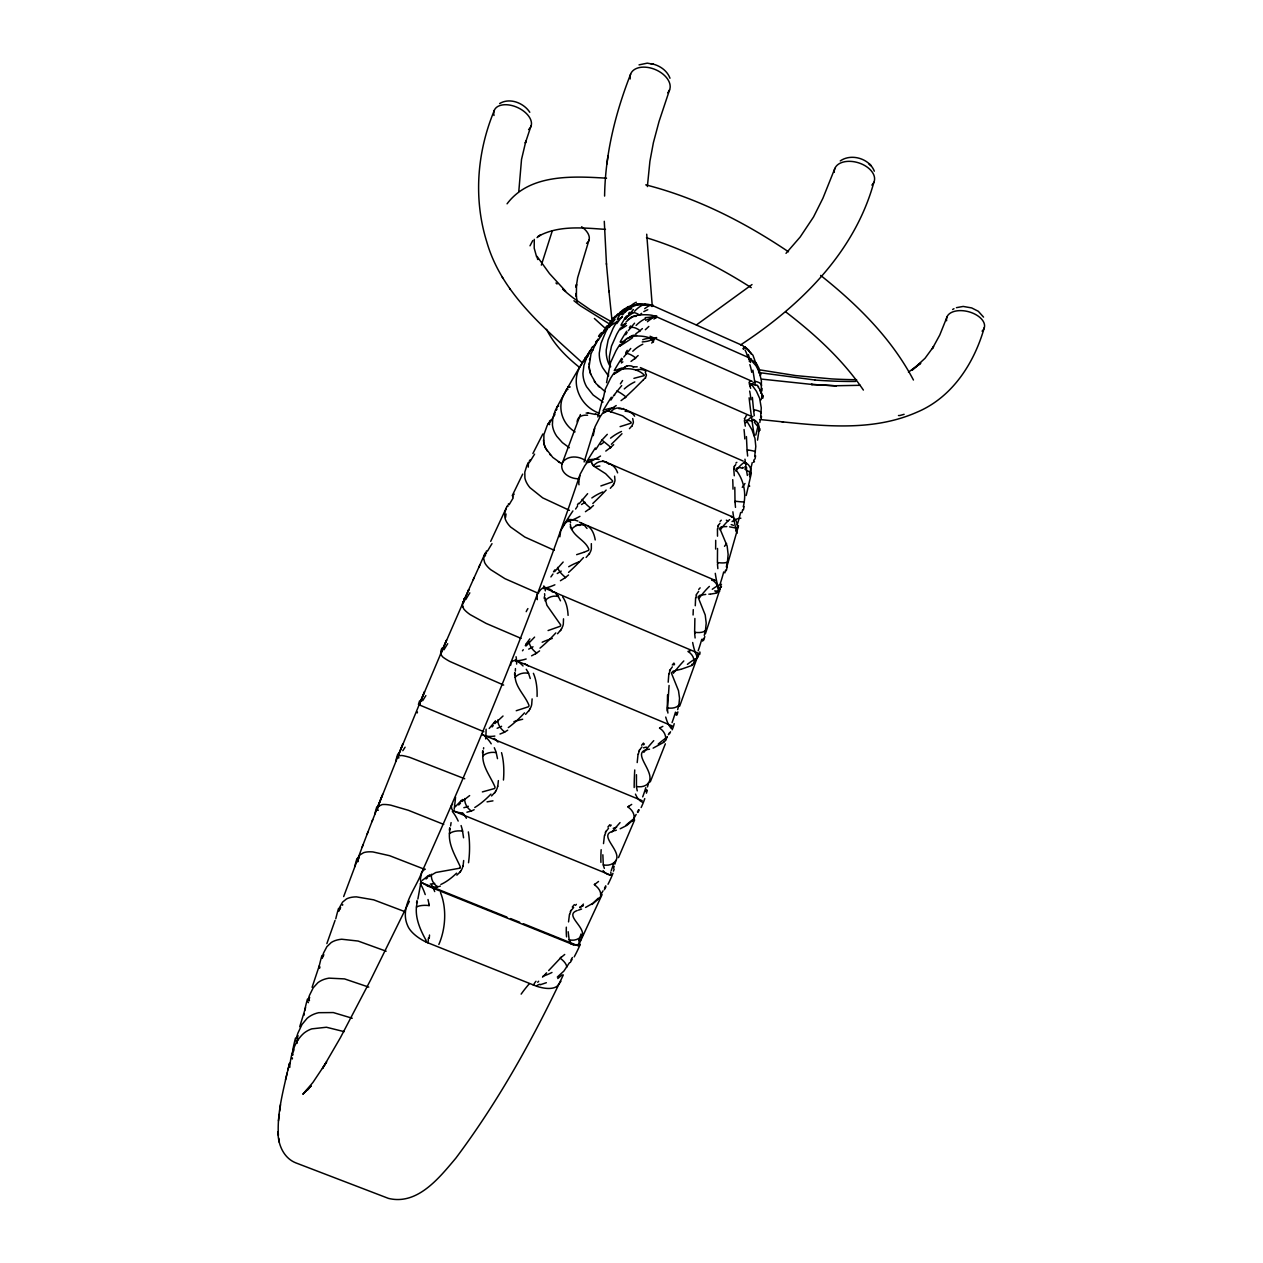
<?xml version="1.0" encoding="UTF-8"?>
<svg xmlns="http://www.w3.org/2000/svg" width="1263" height="1263" viewBox="0 0 1263 1263"><rect width="100%" height="100%" fill="white"/><g stroke="black" fill="none" stroke-linecap="round" stroke-linejoin="round"><path stroke-width="1.5" d="M278.397 1135.39C277.039 1114.298 282.565 1093.332 287.19 1072.871M759.868 373.422L759.126 368.575L756.679 363.965A34.085 23.271 -39.4 0 0 755.069 361.786M518.825 191.076L521.524 159.422L525.913 140.919L525.313 143.145L531.139 125.574M578.722 481.945L580.112 474.272L584.785 465.715A105.697 71.138 16 0 1 588.416 461.184M717.526 548.458L717.416 562.556A11.004 2.747 9.5 0 0 727.456 561.846L728.12 554.362L727.141 545.963L719.705 528.218L721.441 526.766L726.778 526.576M515.43 668.569L515.351 671.127M532.118 698.897L531.691 704.533A11.777 11.383 -50.9 0 1 529.734 709.159M695.282 605.751L695.613 597.683M516.235 710.737L528.455 706.759A1.91 1.895 -10.3 0 0 528.929 705.212C524.776 694.587 513.583 685.73 515.257 673.305M602.861 854.783L603.272 864.839A11.351 9.52 8.8 0 0 615.965 860.435C621.949 850.599 597.273 834.922 613.265 831.165M761.289 389.446L761.415 381L759.442 372.238L756 365.749L750.238 359.229L754.848 361.976M289.78 1067.393L289.874 1065.451M604.598 196.081C605.182 154.149 615.381 113.054 630.616 74.17M450.181 828.686C446.723 842.358 454.933 854.862 460.269 866.734A1.91 1.831 33.3 0 1 459.764 868.218M757.516 440.14L759.189 429.309A10.388 9.82 -1.4 0 0 753.143 419.332M605.166 391.719L596.041 383.589L590.705 374.164A28.354 26.87 42.5 0 1 589.142 366.286L590.973 353.908L597.873 339.147M589.111 364.612L589.174 362.923M579.338 940.209L578.943 943.54A111.933 41.979 24.8 0 1 578.233 945.845L523.356 923.711M694.887 618.46L694.618 632.274A11.178 4.689 10.3 0 0 705.48 630.316L706.191 623.133L705.228 615.018L698.013 597.02L699.702 595.347L705.749 594.399M636.457 774.724L636.441 786.47A11.351 8.178 10.3 0 0 648.677 782.602C656.16 771.346 628.595 751.169 649.514 749.212M498.364 780.597L497.811 786.344M667.543 694.855L667.306 707.88A11.288 6.536 10.6 0 0 678.91 704.849L679.541 698.234L678.499 690.687L671.363 672.99L673.226 671.111L680.694 669.343M668.19 682.194L668.837 673.795M593.231 435.64L594.999 426.847L600.083 416.853A103.44 82.063 13.1 0 1 603.935 411.485M429.515 935.03L429.246 938.283M463.679 860.529L463.047 866.15M647.366 186.577L649.908 161.301L653.397 142.64L659.049 121.469L669.564 89.878M637.199 762.568L638.052 754.153M717.447 528.692L717.51 536.175M568.539 921.895L569.455 914.38M760.642 417.248L761.273 407.886L759.647 398.366L756.411 391.23L750.964 383.636L756.095 385.483M603.509 843.605L604.456 835.49M603.177 399.013L605.166 389.43L610.471 378.426A100.977 89.515 8.5 0 1 614.418 372.474M417.374 901.861C413.79 915.17 419.521 928.447 425.836 939.925M482.371 791.917L494.496 788.538A1.91 1.91 55.7 0 0 495.001 787.007C490.265 775.64 480.493 764.668 483.255 751.438M608.513 372.553L610.597 362.513L615.934 350.925A98.419 93.557 -1.3 0 1 619.865 344.641M292.29 1058.978L292.4 1057.873M483.666 747.712L483.54 748.943M289.953 1064.456C291.343 1053.042 294.974 1040.98 303.894 1033.197A27.723 23.95 10.8 0 1 311.74 1028.871L326.438 1027.245L344.168 1031.65M761.068 391.909L760.942 393.03M581.264 938.046C588.621 928.337 563.03 915.391 577.144 910.576M754.706 456.511L755.795 446.423L754.974 438.419L751.974 429.752L746.259 420.184L752.022 420.974M606.95 163.969L607.992 155.791M278.476 1120.865L279.36 1114.124M279.676 1111.187L280.528 1104.683M534.265 239.323L534.202 248.179L536.664 257.036M743.26 506.747C746.338 494.985 744.444 482.087 737.497 472.015C733.25 467.957 738.918 466.615 742.281 468.273M451.08 822.608L450.591 825.939M760.247 420.011L759.837 422.505M485.639 553.747L485.86 552.294A78.764 30.896 25.5 0 0 484.629 554.362L478.661 567.655M485.292 556.004L485.529 554.441M292.811 1055.11L292.984 1054.037M293.363 1051.858L293.616 1050.484M417.895 898.988L420.895 882.411A109.802 41.063 25.3 0 1 420.453 878.732L421.731 872.386C480.098 742.486 534.265 610.534 579.685 475.519M589.505 359.955L589.789 358.455M606.556 382.673L607.756 376.358M293.679 1050.216L293.884 1049.111M754.153 459.495L753.616 462.179M521.082 638.383L486.129 623.417L470.199 614.639A25.402 6.773 24.1 0 1 463.71 608.845L462.668 606.177M727.456 561.846L726.336 566.929M319.634 968.216L319.934 966.89M742.581 509.889L741.934 512.683M417.2 712.948L417.437 711.969M705.48 630.316L704.265 635.336M746.196 495.491L751.343 473.183M287.917 1069.935L289.559 1063.209L285.485 1079.833M678.91 704.849L677.663 709.617M725.562 570.118L724.851 572.913M648.677 782.602L647.477 786.912M602.909 398.271L597.841 416.979M615.965 860.435L614.892 864.129M541.338 265.119L552.263 230.924M563.314 974.91C533.112 1038.865 498.348 1101.415 455.832 1158.171C439.319 1177.716 417.579 1205.502 388.467 1198.398L295.589 1162.781C283.401 1157.808 277.828 1144.073 278.002 1131.616M703.428 638.447L702.67 641.162M738.523 525.787L726.746 567.103M676.826 712.537L676.068 715.032M594.51 428.299L584.122 461.926M761.652 397.971L761.968 396.708A10.104 8.904 5.6 0 0 759.647 390.441M299.726 1026.724L305.583 1007.621M759.016 430.383L758.984 430.509A57.135 3.031 -57.9 0 1 759.552 430.178M646.688 789.533L645.993 791.727M720.731 586.774L705.433 633.71M614.197 866.323L613.597 868.139M312.087 987.319L319.207 965.942M761.352 398.887L761.036 399.834M580.712 939.751L580.254 941.109M984.335 327.48C974.262 363.128 952.223 397.45 916.922 412.212C867.381 434.077 811.493 424.463 759.568 419.505M326.864 943.603L335.042 920.443M589.111 239.686L577.649 277.686L576.149 287.333L576.512 284.349L576.386 296.505L575.912 293.49L577.238 301.92M698.407 654.281L679.652 706.206M947.045 316.902L939.767 335.027L932.315 348.651L933.578 346.615L925.021 358.297L912.265 370.027L920.616 363.191L918.817 364.675M873.87 182.298C854.498 252.805 800.063 305.946 740.592 344.91M343.678 896.556L363.113 844.631M494.386 110.307C477.004 151.734 473.278 198.717 486.76 241.817C501.443 293.221 544.527 328.175 582.354 362.86M580.412 414.532L561.972 463.963C559.919 473.041 570.655 479.056 578.533 478.724M834.89 168.389L822.923 198.228L813.53 216.983L800.142 237.049L786.012 253.342M397.734 756.348L402.881 743.907L371.954 821.645M382.61 794.395L377.969 806.599L382.058 804.61A25.513 6.662 20.9 0 1 390.756 805.163L408.296 810.262L443.755 824.407M362.181 847.047L367.88 832.206M367.028 834.401L372.711 819.671M665.348 743.828L650.287 781.86M382.026 795.911L377.163 808.004A78.48 20.461 20.5 0 0 376.863 809.583L378.347 807.294M483.855 731.719L419.127 704.833L446.518 640.136L440.598 654.155L442.697 656.918A25.292 3.442 23.3 0 0 449.723 661.402L503.669 685.083M419.221 704.833L424.494 691.745L398.145 755.89L401.587 755.495A25.339 3.284 21.7 0 1 409.717 757.342L464.721 778.766M634.626 819.924L618.491 857.624M441.324 652.671A77.801 10.562 23.4 0 0 440.724 653.303L440.598 654.155L468.684 589.774L462.558 603.319L462.574 606.761M532.749 240.586L530.002 245.811M484.629 554.362L483.682 558.514L484.629 562.524A25.607 10.072 25 0 0 490.597 569.613L505.011 578.707L538.527 593.405M586.995 356.687L583.916 365.481L582.938 373.327A28.307 26.113 37.9 0 0 586.585 386.731L593.152 395.019L603.035 402.076M507.694 505.532A79.68 40.842 26.8 0 0 506.131 508.294L504.616 513.662L505.137 518.667A25.892 13.309 26 0 0 510.615 527.034L524.792 537.043L554.283 550.289M468.684 589.774L467.815 591.731L474.225 577.459M473.246 579.622L479.735 565.287M423.705 870.128L421.731 872.386C415.622 889.136 399.187 907.055 407.728 925.842A26.902 12.567 25.1 0 0 426.026 942.009A16.277 7.61 25.1 0 0 428.173 942.908L428.22 942.782M602.088 894.583L578.675 945.008M506.131 508.294L490.691 541.369M428.173 942.908L535.212 985.693A16.024 7.783 27.1 0 0 537.328 986.466A26.744 12.362 26.7 0 0 557.551 985.803L560.914 981.319M720.052 588.384L719.642 589.221M512.225 495.68L522.693 474.099M669.232 733.014L668.38 734.734M735.997 531.044L736.613 529.781A107.75 72.733 17.1 0 0 738.224 525.961M696.118 659.491L696.75 658.197A56.204 18.819 -56.7 0 0 687.404 664.37M532.907 453.512L542.837 433.998M638.494 809.915L637.436 811.998M695.313 661.086L693.861 663.785A11.225 10.309 39.8 0 0 687.925 651.471A34.417 15.44 63.6 0 1 688.509 651.234L690.703 650.634M719.089 590.31L718.031 592.221A11.067 10.783 50.7 0 0 711.969 579.97M659.586 728.151A11.335 9.409 36.2 0 1 665.475 740.181L667.322 736.787M605.766 885.789L604.519 888.126M636.157 814.414L633.947 818.361A11.367 8.115 34.9 0 0 627.995 807.01M572.376 957.528L570.987 960.022M737.797 527.145L737.276 527.997A10.893 10.814 -69.4 0 0 730.961 516.22L605.987 462.132A10.988 10.199 -63.2 0 0 593.499 465.952L592.663 464.231M603.035 890.825L600.557 895.135A11.351 6.504 34.5 0 0 594.431 884.779M569.36 962.864L563.898 971.058L557.315 977.073M718.458 525.282L719.973 523.214M734.498 466.236L735.745 464.626M670.369 669.627L672.342 666.864M625.706 334.742L627.158 332.437M620.875 361.644L622.501 359.039M610.913 400.039L612.713 397.214M625.674 319.239L626.937 317.281M512.731 497.101L513.425 495.996M623.78 357.034L630.758 348.462M614.118 394.987L621.712 385.61M639.773 749.843L641.92 746.907M628.279 330.685L634.563 323.17M595.757 449.533L601.946 440.045L607.298 434.33M621.191 314.598L622.233 313.035M554.362 413.743L555.12 412.606M717.747 591.842L719.5 588.937A109.723 58.114 18.8 0 0 720.889 585.906M579.212 503.637L587.627 493.675M613.802 484.029L613.187 484.913M378.9 806.457L379.563 805.462M627.885 315.829L633.458 309.53M575.596 509.052L577.601 506.053M561.625 628.69L560.867 629.748M606.287 831.212L608.561 828.228M529.844 709.238L529.055 710.327M554.583 571.65L563.156 562.035M612.729 320.06L613.581 318.876M552.941 574.018L550.905 576.923M623.038 311.898L627.853 306.925M495.87 791.033L495.064 792.09M589.726 351.319L591.289 349.172M571.334 910.323L573.655 907.434M359.324 857.798L357.192 860.735A79.269 30.817 19.4 0 1 357.792 858.398L360.066 854.83L363.602 852.683A25.765 10.041 19.9 0 1 372.901 851.925L389.62 855.698L423.942 869.055M526.118 645.914L534.596 637.105M589.253 553.652L589.947 552.657A11.541 10.072 -8.5 0 0 591.352 548.489L591.337 543.658M696.671 656.728L697.602 655.418A111.27 40.495 20.2 0 0 698.676 653.366L543.437 587.595A109.139 39.611 19.7 0 0 540.564 589.774L537.296 594.257L537.075 598.757M523.277 649.735L522.472 650.792M461.106 870.617L460.3 871.612M507.063 203.817C529.734 173.615 573.07 176.189 606.54 178.194M603.888 330.48L605.451 328.459M593.168 346.709L596.783 342.51M588.7 554.378L586.127 557.425M560.267 630.537L557.536 633.742M494.828 723.604L503.021 716.026M698.66 591.352L696.892 593.831A12.393 9.993 64.9 0 0 696.134 594.889M614.213 318.055L622.501 310.209L628.421 306.641L635.636 304.636L644.13 304.825L636.805 303.736M612.681 485.56L610.329 488.292M528.423 711.132L525.597 714.353M493.249 725.546L492.096 726.951M615.034 317.929L616.565 316.113M606.698 326.928L614.576 319.413M643.577 744.87L644.398 743.907M673.858 665.001L674.6 664.117M631.532 426.326L629.432 428.662M598.315 898.182L592.663 903.424L585.574 907.434M494.417 792.88L491.56 795.958M610.313 826.128L611.197 825.118M631.989 820.997L626.858 825.402L620.18 828.781M575.47 905.366L576.37 904.355M461.974 801.531L469.647 795.579M537.722 982.267L538.669 981.24M409.37 901.308L370.769 979.662L340.457 1037.586L322.491 1068.498L326.628 1061.899L312.94 1082.423L302.836 1094.279L311.156 1085.912L305.52 1091.121L308.535 1089.259M459.669 872.338L456.874 875.148M548.679 970.568L560.283 958.27A11.256 4.657 34.8 0 1 566.661 967.363M622.612 314.755L624.08 313.208M644.904 378.237L643.372 379.816M546.595 972.826L545.758 973.726M545.332 974.183L542.537 977.152M460.506 803.126L458.737 804.973M663.817 742.265L653.129 748.138M634.942 388.199L643.072 380.1M634.294 388.846L625.848 396.85A10.609 1.737 38.5 0 0 616.644 391.12M601.977 333.337L604.993 331.253M625.232 312.087C632.131 304.762 643.42 301.841 652.734 305.678M428.915 876.506L435.893 872.48L459.764 868.202M652.718 342.131L651.676 343.062M613.676 444.687L610.771 447.276L601.946 440.045M561.198 957.386L564.719 954.465M626.101 321.844L627.49 320.644M638.147 355.534L635.573 357.839A10.341 3.363 38.3 0 0 626.053 353.561M593.499 505.468L590.5 508.042A11.083 2.005 40.2 0 1 582.117 499.359M745.754 417.106L744.854 418.085A11.62 5.336 45.7 0 0 744.349 418.748M642.393 328.585L640.025 330.622A10.057 4.768 38.7 0 0 630.253 327.717M595.268 884.005L598.536 881.479M427.589 877.69L426.026 878.985M692.534 665.238L681.199 669.248M568.539 574.997L565.524 577.412A11.256 3.947 42.1 0 1 557.583 567.419M624.885 397.687L621.049 400.624M634.658 358.629L631.026 361.407M920.616 363.191L908.46 372.159M609.761 448.128L605.782 451.065M641.667 313.335L639.504 315.055A9.757 5.905 39.7 0 0 629.574 313.398M670.906 727.535L671.569 726.951A112.312 20.618 21.4 0 0 672.263 725.957L515.272 660.233A110.149 20.161 21.1 0 0 512.952 660.991L510.789 662.649L510.836 665.017M639.189 331.316L635.778 333.858M752.006 284.554L696.402 324.954M628.753 806.378L631.705 804.405M589.474 508.863L585.416 511.689M539.585 650.887L536.601 653.034A11.367 5.81 44.8 0 1 529.102 641.92M537.043 237.602L540.69 234.934L538.101 236.434C558.42 225.019 583.174 227.877 605.451 229.377M628.564 319.823C632.305 311.045 670.069 315.955 645.219 317.629M564.482 578.186L560.409 580.727M625.027 339.984L626.29 339.194M655.197 318.197L653.902 319.034M507.694 730.219L504.805 731.972A34.717 27.786 66.4 0 1 503.826 732.493L499.99 734.04M660.249 727.693L662.838 726.383M535.575 653.697L531.597 655.813M452.659 804.057L451.365 805.605L451.665 808.431A110.481 21.313 23.9 0 0 452.754 810.704L610.803 875.212A112.644 21.787 23.6 0 0 611.039 873.949L610.771 872.038M952.618 309.482L953.96 308.693M499.627 103.55C509.747 97.362 523.671 102.919 529.797 112.281M840.274 160.906C851.388 153.139 869.449 158.57 874.328 171.2M750.08 381.458L749.417 381.994A11.304 3.536 42.8 0 0 749.054 382.389M639.031 64.871L647.288 63.15L653.208 64.239L650.934 63.671C659.081 65.013 667.053 70.286 669.99 78.227M716.895 593.057L710.785 594.068M627.253 338.721C634.058 331.995 666.469 339.621 642.236 341.941M474.146 809.725L471.415 810.972A34.764 24.486 59.1 0 1 470.468 811.241L466.9 812.204M904.119 414.311L899.998 415.48A11.288 9.299 40.8 0 1 898.467 415.511M600.888 485.939L612.239 481.977A1.847 1.452 16.1 0 0 612.508 480.777L605.64 473.704L593.499 465.952M620.101 426.641L630.884 423.231A1.8 1.2 16.4 0 0 631.058 422.221L622.77 415.843L609.492 411.296M651.661 306.435L653.066 306.009M576.638 554.662L583.569 552.389M546.358 982.709L540.232 984.761M581.58 909.044L578.407 910.149M633.915 378.347L644.035 375.679A1.752 0.931 16.3 0 0 644.114 374.89C638.336 369.27 629.448 367.833 621.759 369.238M619.028 369.57L620.117 369.27M548.079 630.553L560.188 626.29A1.895 1.816 11.5 0 0 560.614 624.806L546.895 605.261L544.858 597.478M616.344 830.17L614.513 830.77M440.345 886.121L437.835 886.784A11.399 9.788 67.3 0 1 431.393 874.233M956.438 307.667L963.18 306.435L971.673 307.919L978.336 311.314L983.545 317.108M583.869 552.31L588.447 550.4A1.879 1.673 15.1 0 0 588.795 549.042C585.195 540.043 573.244 536.428 570.955 526.939M643.262 305.125L650.919 305.299M436.982 886.942L433.683 887.084M633.047 366.917L637.199 366.807M860.198 385.31L834.827 385.768L811.114 384.41L836.374 385.862L834.827 385.768M708.843 594.178L710.043 594.115M712.427 579.906L714.274 580.096M618.775 408.612L621.743 408.802M587.769 412.859L595.347 414.453M814.84 379.989L758.968 372.569M736.455 528.123L729.604 526.845M812.535 384.505L762.047 379.153M782.144 421.968L783.47 422.11M607.85 410.617L608.75 410.87A46.589 12.504 -71 0 1 609.35 411.406M757.942 369.585L795.706 375.585L831.259 378.884A398.603 252.805 20.2 0 0 856.614 379.705M602.593 460.932L605.34 461.848M645.756 184.856C697.018 197.896 744.807 222.351 788.507 251.795M646.467 237.744C683.63 249.048 718.6 266.825 751.264 287.68M352.235 1018.231L333.306 1012.563L318.718 1012.689A27.707 22.813 12.9 0 0 307.114 1018.31L302.031 1024.419L297.942 1033.055A85.205 70.081 11.4 0 0 296.379 1038.281M625.785 409.844L622.438 408.896A10.767 9.867 -88.3 0 0 610.582 412.117L610.582 412.117M744.807 469.031L750.601 472.709M368.764 987.113L344.546 978.904L328.996 978.146A27.091 19.813 15.7 0 0 317.944 982.63L313.208 987.808L309.53 995.244A83.326 60.861 14.5 0 0 308.172 999.775M483.034 734.766L481.692 734.277L642.172 800.695M386.146 951.213L358.108 941.046L341.689 939.23A26.555 16.656 17.5 0 0 331.206 942.53L326.864 946.713L323.612 952.886A81.7 51.12 16.6 0 0 322.491 956.707M404.16 911.381L373.69 899.84L356.434 896.872A26.113 13.372 18.8 0 0 346.536 898.909L342.589 902.098L339.826 906.976A80.343 41.063 18.1 0 0 338.958 910.055M420.895 882.411L506.889 917.08M510.536 918.548L519.693 922.243M427.083 885.789L573.86 944.945M579.401 522.203L715.568 580.554M569.455 510.347L542.68 497.859L529.923 487.644A26.286 16.451 27.2 0 1 524.903 478.046L524.808 472.078L526.892 465.51A80.864 50.52 28.2 0 1 528.787 462.084M625.327 409.654L743.212 461.09M640.388 367.58L750.033 415.764M653.839 315.608L749.701 358.076M650.035 336.258L752.18 381.363M653.018 305.788L742.912 345.667L745.502 348.477M731.324 516.362L732.824 517.309M654.076 315.718L655.655 316.808M605.987 462.132L608.971 464.153M612.176 322.144L590.547 309.94L573.37 298.036A165.169 95.704 20.4 0 1 562.603 289.132M599.041 413.175C579.638 406.007 569.234 382.042 581.58 364.218A87.479 77.88 37.1 0 1 583.774 360.318M609.208 323.802L580.617 305.914A161.743 93.32 20.3 0 1 573.939 300.72M581.375 523.166L583.869 524.824M548.774 422.773A83.705 60.845 30.2 0 0 547.068 425.82L543.911 434.567L543.816 442.729A26.444 19.261 28.8 0 0 546.026 448.839L552.784 457.395L562.035 464.026A33.106 16.103 20.2 0 1 564.072 460.6C569.945 455.296 579.401 456.29 585.527 460.632M569.345 447.749L562.398 442.634L556.778 436.303A27.028 20.934 29.8 0 1 552.405 424.921L552.752 418.448L554.962 411.296A76.885 59.456 31.2 0 1 556.841 407.396A430.036 35.601 -67.4 0 1 589.411 351.84A4.247 3.915 36.7 0 1 593.121 349.914M558.357 461.753L559.556 462.526M754.295 422.189L759.063 428.078M575.075 431.883C562.003 424.084 556.573 406.497 564.687 393.235A84.037 68.581 32.9 0 1 567.245 388.546M785.681 311.866C814.888 334.285 842.547 359.497 863.387 390.078M820.634 275.397C857.23 304.494 891.473 338.263 913.433 380.021M578.707 366.744C565.856 356.371 553.873 344.31 546.532 329.311M594.384 318.465L604.551 327.67M555.641 593.436L557.851 595.883M758.132 387.11L760.847 390.709L762.031 394.94M598.094 385.894L599.167 386.967M652.324 337.884L653.634 339.747M565.65 291.2L549.468 273.55L537.012 256.326M591.494 462.542L592.173 463.395M549.879 454.396L550.794 455.422M608.056 375.364L602.577 367.596A29.523 28.923 63.9 0 1 599.278 353.056L600.983 343.347L605.609 332.122A90.841 88.899 68.4 0 1 609.05 326.028M748.754 350.119L744.665 346.63L752.953 355.219L756.679 365.623M570.544 942.277L569.36 940.319A34.701 15.424 -20.8 0 1 569.155 939.735L568.161 931.715M594.21 381.11L595.11 382.373M526.261 669.279L528.155 672.453M509.573 288.422L510.22 289.385M502.248 277.26L502.99 278.381M745.944 464.121L744.475 462.147A10.672 10.467 -21.6 0 1 750.996 473.325M587.011 528.455L584.437 525.329A11.162 10.151 -37.7 0 0 571.444 529.513M546.674 449.991L547.384 451.128M750.411 352.424L751.359 354.193M645.267 372.19L646.277 374.858M748.722 358.96L750.554 362.513M537.817 259.547L537.328 258.536M494.307 747.728L495.901 751.564A34.843 27.881 -24.8 0 1 496.185 752.637M604.346 868.376L603.414 865.629A34.827 19.434 -26.9 0 1 603.382 864.792M560.472 600.793L558.341 596.578A11.32 9.646 -20.5 0 0 545 600.841M461.09 825.56L462.4 829.917M570.229 524.192L570.655 525.629M748.422 354.603L749.89 360.034M632.7 418.527L633.379 421.984A11.083 7.389 1.2 0 1 632.274 424.968M750.648 388.325L749.243 383.684M637.262 790.891L636.536 787.449A34.796 22.56 -35.1 0 1 636.631 786.407M427.999 899.54L429.057 904.292M530.255 678.547L528.566 673.353A11.414 8.73 -10.2 0 0 515.051 677.363M752.89 370.138L754.643 381.237A9.978 4.057 2.5 0 1 761.51 385.657M462.321 829.933A34.827 29.98 -37.7 0 1 462.558 831.149L463.568 837.779M667.922 713.042L667.369 709.001M755.163 384.615L754.8 382.389M614.607 476.167L614.986 480.366A11.335 8.857 -2.1 0 1 613.613 483.95M745.312 426.168L744.365 420.484M497.496 758.653L496.217 752.622A11.462 7.404 -4 0 0 482.766 756.048M754.279 415.653L753.648 410.964M695.108 637.989L694.666 633.505M747.649 456.022L747.143 451.159M752.369 397.419L753.537 409.717A10.262 2.637 5 0 1 761.115 412.969M717.858 568.634L717.447 563.866M735.492 507.379L735.05 502.485M278.744 1138.2L279.155 1142.099M544.59 593.689L544.763 595.71M608.908 290.727L611.781 318.418M604.282 221.293L606.493 264.409M652.292 306.435L646.719 234.208M543.485 440.156L543.595 441.45M606.414 263.525L609.019 291.832M734.277 475.756L733.787 469.11M559.841 536.838L560.709 530.618L564.782 523.924A107.623 56.835 18 0 1 568.082 520.467M746.417 436.572L747.065 449.849A10.53 1.01 6.9 0 1 755.432 451.822M563.519 618.823L563.314 624.159A11.683 10.941 -21.9 0 1 561.482 628.611M734.813 487.265L735.003 501.158A10.783 0.821 8.4 0 0 744.207 501.79M855.588 381.458A375.964 235.96 20.1 0 1 814.84 380.021M557.046 284.017A165.169 95.704 20.4 0 1 555.957 282.975M581.611 226.772A18.866 10.688 22.5 0 1 586.569 243.349M494.007 115.47A20.019 11.967 24.6 0 1 516.267 106.96A20.019 11.967 24.6 0 1 528.581 129.552M834.275 172.352A20.729 13.088 17.1 0 1 859.172 163.022A20.729 13.088 17.1 0 1 871.88 185.093M946.603 320.755A19.466 11.335 14.6 0 1 969.353 311.929A19.466 11.335 14.6 0 1 982.093 331.143M630.205 78.938A21.013 13.404 22.8 0 1 653.981 69.039A21.013 13.404 22.8 0 1 667.701 92.783M586.995 356.687A80.548 74.185 40.2 0 1 589.411 351.824M556.841 407.396A4.057 3.126 29.2 0 1 558.72 406.055M595.41 413.869A11.209 5.226 22.4 0 1 599.909 415.953M586.127 413.08A21.329 8.904 29.8 0 1 587.911 413.017M577.144 421.842A28.118 13.04 35.9 0 1 587.579 415.227M601.188 335.374A47.063 3.142 -33.3 0 1 599.104 336.716M598.22 340.331A50.252 14.493 -62.7 0 1 603.888 332.011M598.567 336.211A48.673 7.057 -72.8 0 1 601.33 332.864M595.71 341.705A45.279 5.399 -33.4 0 1 598.046 340.331M615.318 316.792A9.22 7.452 44.7 0 1 619.217 314.866M614.402 316.871A39.958 4.357 -65.7 0 1 614.939 316.334M609.776 322.839A49.952 7.783 -70.7 0 1 613.423 317.613M604.314 330.306A46.51 1.642 -32.2 0 1 606.793 328.775M616.976 321.639A48.42 0.979 -32.4 0 1 607.124 327.906M609.224 327.48A51.625 15.377 -64.6 0 1 614.907 319.571M605.64 327.496A40.006 9.425 -60.4 0 1 606.919 325.949M608.924 324.323A9.078 3.536 43 0 1 610.929 323.928M618.854 315.166A32.664 21.96 70.9 0 1 620.638 313.113M590.752 374.148A28.354 26.791 43.6 0 1 589.174 366.286M624.427 310.035A9.488 6.804 41.6 0 1 630.379 308.788M623.433 310.224A41.063 4.199 -64 0 1 624.159 309.309M617.449 318.75A51.294 8.288 -68.5 0 1 622.028 311.645M633.268 312.703A47.836 2.526 -31.6 0 1 624.427 318.529M617.244 319.997A49.841 5.526 -32.2 0 1 622.438 316.887M616.786 323.628A53.046 16.04 -66.7 0 1 622.391 316.397M616.77 322.002A93.778 92.325 -71.8 0 0 613.092 328.333L608.135 339.984L606.224 350.04A30.454 30.059 -79.2 0 0 609.366 365.054M616.802 315.15A41.126 10.357 -61.8 0 1 618.033 313.824M619.944 312.514A9.33 4.815 45.5 0 1 622.77 311.598M628.69 308.109A33.643 24.818 78.7 0 1 636.299 302.22M644.983 304.225A38.932 8.494 -52 0 1 645.314 304.525M748.596 350.261A33.17 24.092 -49 0 1 750.048 352.693M628.548 313.619A42.2 3.836 -62.4 0 1 629.479 312.308M621.08 324.859A52.683 8.509 -66.3 0 1 626.606 315.908M626.606 325.491A49.225 7.073 -31.6 0 1 621.885 328.538M621.254 325.838A51.262 10.42 -32.6 0 1 625.801 323.328M620.433 329.675A54.451 16.435 -68.8 0 1 625.848 323.375M620.528 327.954A96.035 94.315 -30.1 0 0 616.691 334.363L611.466 346.157L609.413 356.34A31.086 30.77 -25.6 0 0 610.676 366.854M624.332 312.308A42.279 11.178 -63.4 0 1 625.501 311.235M627.301 310.272A9.615 6.062 49 0 1 631.737 308.803M634.61 311.235A34.654 27.233 88.9 0 1 643.167 304.825M745.028 349.962A39.911 14.951 -83.9 0 1 747.522 356.45M743.133 348.351A36.816 4.373 88.1 0 1 743.386 349.219M743.418 348.699A40.021 6.315 -80.9 0 1 744.096 347.514M643.814 311.614A40.227 11.399 -43.6 0 1 647.793 309.767M652.087 305.599A9.883 0.884 3.6 0 1 650.792 305.693M644.683 308.677A40.053 6.978 -49.4 0 1 652.924 304.92M755.179 382.5A30.454 16.024 69.8 0 1 755.021 381.363M762.063 388.451A43.447 13.293 -72.1 0 1 761.873 390.962M760.926 373.88A36.595 20.35 28.2 0 1 760.31 375.727M629.353 327.717A43.352 3.236 -60.8 0 1 630.537 325.965M620.149 341.957A54.088 8.399 -64 0 1 626.637 331.269M632.589 337.679A50.662 11.92 -32.2 0 1 620.275 345.825M620.638 342.573A52.683 15.503 -33.8 0 1 624.98 340.473M619.691 346.299A55.825 16.482 -70.9 0 1 624.775 341.247M627.711 319.902A43.447 11.856 -65.2 0 1 628.785 319.144M630.474 318.544A9.915 7.262 54.1 0 1 636.078 316.397M636.126 325.412A35.664 29.049 -78.5 0 1 645.488 318.608M749.843 364.628A41.016 13.546 -86 0 1 751.738 372.332M750.064 360.002A9.741 1.31 44.8 0 1 749.306 358.913M748.47 358.203A10.972 1.768 40.7 0 1 748.785 358.203M749.038 358.439A37.858 6.852 -89.3 0 1 749.433 358.913M749.291 361.518A41.158 7.831 -78 0 1 751.453 358.897M758.495 371.859A9.82 7.815 8.4 0 1 759.142 373.122M645.614 320.281A41.379 14.177 -45.6 0 1 652.308 318.197M656.002 316.839A10.199 2.447 4 0 1 655.023 317.676M656.207 317.834A25.892 3.142 -15.2 0 1 656.05 317.992M647.43 321.733A41.174 5.036 -47.3 0 1 656.728 315.892M640.294 330.764A30.28 20.634 -13 0 1 639.457 331.474M648.85 326.454A49.099 5.889 -37.9 0 1 645.33 329.722M758.447 423.358A55.477 18.613 -72.1 0 1 755.763 435.151M754.327 435.924A50.836 3.394 82 0 1 749.117 397.798M754.011 410.996A31.338 19.198 76.3 0 1 753.9 409.78M763.199 395.54A37.685 15.551 28.8 0 1 762.426 396.977M762.378 396.345A44.6 1.737 -65.6 0 1 762.505 396.361M762.978 396.55A55.856 4.389 -59.9 0 1 762.741 398.319M761.494 416.348A44.552 13.009 -73.7 0 1 761.115 419.205M756.805 384.931A35.001 21.582 -31.2 0 1 758.574 386.825M625.738 352.614A44.473 2.384 -59.4 0 1 627.237 350.325M614.244 370.548A55.446 7.894 -61.7 0 1 621.664 358.297M626.827 365.97A52.083 16.94 -33.7 0 1 614.418 373.864M615.176 370.564A54.009 20.618 -36 0 1 622.17 367.943M614.197 373.943A57.119 16.166 -73 0 1 618.838 370.406M626.464 338.658A44.568 12.346 -67.1 0 1 627.411 338.279M628.958 338.074A10.215 8.336 61.7 0 1 636.584 335.39M632.763 351.24A36.595 30.107 -64.2 0 1 642.804 344.215M749.654 391.088A42.105 11.746 -87.5 0 1 750.964 399.787M749.938 384.173A10.041 2.842 46.9 0 1 749.527 382.8M750.111 381.047A38.885 9.204 -86.1 0 1 750.68 381.126M750.254 386.194A42.247 9.078 -74.7 0 1 754.09 382.168M642.725 339.715A42.516 16.861 -48.3 0 1 651.85 338.516M653.871 339.763A10.499 4.105 3.8 0 1 652.987 341.342M653.587 341.736A26.649 6.678 -15.5 0 1 653.318 342.036M651.708 340.663A42.279 2.668 -45.6 0 1 656.539 338.089M635.794 357.997A31.18 24.06 -18.7 0 1 634.879 358.803M622.864 361.865A50.441 1.863 -36.4 0 1 621.396 362.97M608.529 376.169A31.891 30.47 5.3 0 1 608.498 372.553M749.591 486.397A52.13 7.767 84.3 0 1 749.401 485.545M747.364 475.456A52.13 7.767 84.3 0 1 744.965 459.179M752.227 462.59A56.772 18.203 -74.1 0 1 749.117 474.841M742.249 487.36A58.287 1.231 -56.1 0 1 744.981 483.492M746.054 463.347A53.835 19.308 -73.3 0 1 746.322 463.174M753.664 461.469A53.835 19.308 -73.3 0 1 754.469 461.705M750.317 475.267A105.445 83.911 14.7 0 1 749.764 476.767M747.475 451.128A32.191 21.913 84.9 0 1 747.396 449.865M759.9 428.599A38.758 9.851 29.7 0 1 758.921 429.136M758.447 431.315A45.657 1.389 -63.8 0 1 758.858 430.699M760.026 429.973A57.135 3.031 -57.9 0 1 760.137 430.051M755.59 455.817A45.61 12.472 -75.1 0 1 755.037 458.99M753.411 420.011A35.869 18.961 -24.5 0 1 755.353 421.558M622.406 369.285A10.499 9.22 73.6 0 1 633.552 366.854M620.401 383.841A45.531 1.279 -58.1 0 1 622.58 380.526M603.004 410.807A56.756 6.962 -59.6 0 1 611.339 397.229M616.202 405.549A53.472 21.929 -36.2 0 1 603.746 412.922M604.63 409.812A55.24 25.497 -39.2 0 1 613.992 407.712M603.746 412.559A58.287 15.393 -75 0 1 607.787 410.854M620.212 369.001A45.626 12.583 -69 0 1 621.001 369.033M624.269 388.925A37.464 30.201 -49.5 0 1 634.831 381.915M744.049 429.546A43.131 9.567 -88.6 0 1 744.791 438.908M744.87 420.784A10.325 4.405 49.9 0 1 744.744 419.079M745.833 416.048A39.863 11.304 -82.2 0 1 746.591 415.701M745.865 422.789A43.289 9.978 -71.1 0 1 752.953 416.395M635.763 369.964A43.589 19.324 -51.7 0 1 646.04 371.196M646.419 374.858A10.814 5.762 3 0 1 645.44 377.163M645.74 377.779A27.391 10.341 -16.6 0 1 645.377 378.205M626.038 397.024A32.064 26.981 -27.7 0 1 625.059 397.877M614.718 395.003A51.72 2.7 -35.6 0 1 613.408 395.951M737.008 533.365A53.346 12.014 87.4 0 1 732.872 511.799M740.639 512.478A57.956 17.398 -75.9 0 1 737.213 524.855M724.504 546.311A59.298 0.995 -54.6 0 1 726.572 543.469M732.035 521.603A54.83 20.145 -67.8 0 1 740.892 518.225M735.366 502.437A32.98 24.013 -84.4 0 1 735.334 501.127M743.639 467.878A39.769 3.331 30.7 0 1 742.518 467.342M744.128 506.479A46.573 11.651 -76.4 0 1 743.402 509.842M744.712 466.852A36.69 15.361 -19.3 0 1 746.859 467.989M623.038 408.533A32.633 5.194 -7 0 1 623.685 408.644M586.127 462.7A57.956 5.573 -57.6 0 1 595.362 447.955M600.525 456.022A54.751 26.681 -39.7 0 1 588.132 462.542M589 459.827A56.282 29.902 -43.7 0 1 599.088 459.4M588.321 461.642A59.298 14.177 -76.7 0 1 591.637 461.99M610.55 438.15A38.269 29.16 -36.6 0 1 621.459 431.472M732.729 479.64A44.094 7.057 -89 0 1 733.014 489.144M734.198 469.315A10.593 5.92 54.1 0 1 734.324 467.263M733.961 466.963A11.92 7.073 49.8 0 1 734.419 466.173M735.855 463.111A40.748 13.025 -77.7 0 1 736.834 462.337M735.855 471.004A44.237 10.42 -67.3 0 1 744.365 462.463M625.106 411.28A44.552 21.424 -55.9 0 1 634.642 416.174M632.368 425.789A28.07 13.988 -19 0 1 631.926 426.341M621.964 433.73A44.316 3.189 -43.8 0 1 611.371 444.244M610.913 447.434A32.87 29.238 -41.7 0 1 609.903 448.302M603.24 442.776A52.935 7.641 -35.5 0 1 600.604 444.608M719.642 591.384A54.404 15.93 -88.6 0 1 715.284 573.323M723.699 571.95A58.998 16.151 -77.5 0 1 720.099 584.074M719.515 587.848A60.103 3.584 -53.6 0 1 721.505 586.395M712.285 589.3A55.619 20.019 -62.1 0 1 721.505 584.295M717.731 563.787A33.643 25.26 -71.8 0 1 717.716 562.493M727.914 520.956A40.684 3.773 32 0 1 726.351 520.167M727.093 567.292A47.426 10.562 -77.4 0 1 726.257 570.734M731.182 524.619A37.432 10.862 -15.4 0 1 733.424 525.345M595.694 466.631A54.341 28.086 -42.1 0 1 599.862 466.015M605.924 461.674A33.359 10.404 -7.4 0 1 606.54 461.974M578.501 503.274A47.363 1.673 -56.4 0 1 577.412 504.916M562.603 526.829A59.014 3.71 -55.9 0 1 572.897 510.931M579.922 516.362A55.872 30.928 -44.5 0 1 567.782 521.635M568.508 519.503A57.135 33.501 -49.5 0 1 577.917 521.051M568.176 520.024A60.119 12.519 -78.2 0 1 570.639 522.629M592.015 463.821A47.441 12.109 -72.9 0 1 592.442 464.752M591.842 497.954A38.979 26.839 -26.4 0 1 602.83 491.939M715.695 540.327A44.931 4.294 -88.9 0 1 715.632 549.042M717.826 528.85A10.83 7.31 60.2 0 1 718.173 526.466M717.81 526.197A12.188 8.667 55.8 0 1 718.363 525.187M720.084 521.414A41.521 14.209 -72.7 0 1 721.299 520.214M720.194 530.002A45.058 10.309 -63.4 0 1 729.698 519.582M731.324 516.835A33.359 5.636 56.1 0 1 731.735 517.056M609.176 463.742A45.389 22.987 -60.8 0 1 617.607 472.867M613.518 484.96A28.67 17.429 -22.8 0 1 613.013 485.624M606.145 490.076A45.184 6.489 -43.9 0 1 592.805 503.479M590.61 508.184A33.564 30.58 -61.4 0 1 589.568 509.021M584.974 502.232A53.993 12.788 -36.3 0 1 581.533 504.521M579.007 484.787A34.259 23.097 17.7 0 1 578.691 481.945M697.586 657.297A55.304 19.229 -83.7 0 1 692.677 642.504M701.77 639.283A59.882 14.477 -78.8 0 1 698.171 650.761M699.797 651.913A60.703 6.41 -52.9 0 1 699.623 654.613M694.918 633.41A34.18 25.497 -58.3 0 1 694.887 632.195M716.437 590.926A41.474 11.178 33.8 0 1 714.653 590.926M720.826 587.2A48.136 1.31 -59.3 0 1 721.078 586.963M704.801 636.536A48.12 9.22 -78.1 0 1 703.886 639.915M715.726 591.7A38.032 5.557 -12.5 0 1 717.037 592.158M575.896 525.234A55.162 31.828 -47.6 0 1 580.127 525.424M584.185 524.729A33.959 15.582 -8.9 0 1 584.722 525.234M554.836 569.881A48.073 3.41 -56.1 0 1 553.494 571.823M526.229 611.671A59.898 1.437 -54.5 0 1 527.902 608.592M554.883 584.801A56.803 34.369 -50.6 0 1 543.169 588.495M543.69 587.058A57.766 36.027 -56.6 0 1 552.294 590.737M543.816 585.906A60.735 10.467 -79.3 0 1 545.363 590.847M570.339 526.45A48.12 11.335 -74.7 0 1 570.576 527.839M568.713 566.74A39.579 23.239 -19 0 1 579.464 561.688M693.261 609.619A45.642 1.389 -88.1 0 1 693.087 614.986M695.945 597.794A11.02 8.478 69.1 0 1 696.513 595.157M698.723 589.442A42.153 14.746 -67.3 0 1 700.144 587.848M699.149 598.188A45.721 9.599 -59.5 0 1 709.38 586.411M712.064 580.143A33.959 10.672 59.2 0 1 712.553 580.143M588.179 526.213A46.084 23.886 -66.1 0 1 595.22 539.948M589.537 553.747A29.175 20.461 -28.7 0 1 588.984 554.489M583.443 557.599A45.894 9.883 -44.7 0 1 568.587 572.392M565.603 577.554A34.101 30.865 -83.5 0 1 564.545 578.312M561.198 571.097A54.893 17.887 -38.1 0 1 557.236 573.528M671.458 728.483A55.998 21.708 -78.1 0 1 665.727 717.052M675.484 712.127A60.561 12.456 -79.7 0 1 672.058 722.61M674.174 723.652A61.082 9.33 -52.8 0 1 672.169 729.809M658.228 744.065A56.551 16.577 -51.7 0 1 667.322 737.15M667.59 708.922A34.559 24.597 -45.7 0 1 667.543 707.801M693.576 663.549A42.089 18.503 36.1 0 1 691.714 664.48M698.502 655.813A48.641 2.715 -58.2 0 1 698.029 656.934M677.884 711.89A48.673 7.689 -78.4 0 1 676.952 715.032M551.852 591.637A55.761 34.559 -54.4 0 1 556.004 592.821M558.025 595.82A34.417 20.413 -11.7 0 1 558.483 596.531M526.734 643.688A48.626 5.241 -56.1 0 1 525.297 645.677M529.876 638.857A60.592 1.152 -53.6 0 1 525.771 644.335M526.166 658.986A57.53 36.722 -58.1 0 1 515.099 660.817M515.32 660.17A58.145 37.259 -64.5 0 1 523.024 665.964M516.078 656.728A61.113 8.131 -80 0 1 516.646 664.085M544.274 596.894A48.641 10.23 -76.2 0 1 544.321 598.694M542.174 642.236A40.021 18.471 -13.7 0 1 552.278 638.431M669.074 685.462A46.178 1.5 -86.6 0 1 667.196 711.022M669.153 673.874A11.162 9.346 82.3 0 1 669.895 671.048M669.516 670.811A12.567 10.957 79.1 0 1 670.227 669.516M672.279 664.985A42.626 14.524 -61.9 0 1 673.921 663.059M673.353 673.274A46.226 8.257 -56 0 1 683.82 660.944M562.635 596.878A46.589 23.965 -71.7 0 1 568.082 615.365M561.119 629.874A29.538 22.845 -37.6 0 1 560.519 630.663M555.799 632.921A46.447 13.151 -46.4 0 1 540.011 648.14M536.649 653.113A34.496 29.949 78.3 0 1 535.607 653.776M533.002 646.798A55.588 22.655 -40.9 0 1 528.708 649.119M537.375 599.641A35.348 12.851 20.4 0 1 537.059 598.741M642.188 802.052A56.456 23.129 -71.9 0 1 635.463 794.111M645.788 787.67A61.034 10.151 -80.2 0 1 642.693 796.89M644.746 798.611A61.208 12.188 -53.2 0 1 641.162 807.515M625.959 825.228A56.646 13.372 -47.3 0 1 634.279 818.424M665.68 740.355A42.516 25.323 39.3 0 1 663.643 742.091M670.527 731.766A48.973 4.294 -57.5 0 1 669.579 733.724M647.272 790.512A49.036 6.031 -78.4 0 1 646.403 793.196M646.372 747.096A38.743 6.473 -9.7 0 1 643.467 747.822M524.287 663.58A56.14 36.09 -62.2 0 1 528.297 665.948M528.218 672.437A34.717 24.613 -16.6 0 1 528.597 673.337M504.805 731.972A11.446 7.467 49.1 0 1 497.733 720.021M495.601 721.315A48.989 7.041 -56.6 0 1 494.133 723.178M495.301 721.047A61.05 3.963 -53.1 0 1 489.191 728.467M494.843 736.061A58.003 37.795 -66.3 0 1 484.566 735.84M484.455 736.013A58.272 37.101 -72.7 0 1 491.228 743.812M486.081 729.146A61.255 5.62 -80.2 0 1 485.671 738.918M514.704 672.611A48.973 8.825 -77.4 0 1 514.578 674.774M513.93 721.631A40.274 12.756 -10.1 0 1 522.693 719.247M634.184 787.544A46.542 4.199 -84.5 0 1 634.752 769.972M638.352 754.2A11.256 9.804 -79.3 0 1 639.236 751.311M638.841 751.09A12.662 11.462 -79.8 0 1 639.615 749.733M641.62 745.249A42.91 13.498 -56.7 0 1 643.451 743.07M643.814 752.353A46.542 6.315 -52.8 0 1 653.745 740.655M659.539 728.041A34.717 19.608 69.7 0 1 660.202 727.614M533.396 673.321A46.92 23.208 -77 0 1 537.091 696.45M529.26 710.485A29.775 24.407 -50 0 1 528.629 711.29M524.508 712.885A46.81 16.119 -48.8 0 1 508.294 727.614M501.6 726.304A56.046 26.791 -44.9 0 1 497.133 728.277M610.882 875.022A56.677 23.366 -65.5 0 1 603.082 870.554M613.834 862.771A61.255 7.704 -80.2 0 1 611.213 870.617M612.965 873.301A61.098 14.84 -54.1 0 1 608.024 884.274M591.968 904.482A56.472 9.394 -43.8 0 1 598.804 898.719A42.689 35.743 52 0 0 601.188 895.688M634.405 818.771A42.705 31.196 44.1 0 1 632.163 821.171M639.189 809.93A49.099 5.952 -57.1 0 1 637.91 812.441M614.15 869.165A49.21 4.357 -78 0 1 613.439 871.138M616.612 827.249A38.821 12.551 -9.8 0 1 613.234 828.323M494.243 738.381A56.267 36.264 -70.5 0 1 498.017 742.091M471.415 810.972A11.446 8.825 55.8 0 1 464.705 798.548M462.747 799.463A49.146 8.73 -57.4 0 1 461.327 801.074M461.358 800.379A61.287 6.836 -53.1 0 1 455.233 806.757M462.147 812.898A58.24 37.448 -74.7 0 1 452.817 810.514M452.328 811.493A58.114 35.569 -80.4 0 1 458.185 821.076M455.533 797.079A61.145 3.079 -80 0 1 454.175 809.299M482.75 750.617A49.115 7.168 -78.3 0 1 482.466 753.016M487.044 801.863A40.305 6.378 -7.7 0 1 492.965 800.853M600.92 862.376A46.699 6.552 -81.8 0 1 601.156 849.699M604.74 835.522A11.288 9.851 -58.3 0 1 605.735 832.664M605.309 832.475A12.693 11.478 -55.1 0 1 606.114 831.101M607.882 827.028A43.021 11.73 -51.9 0 1 609.855 824.692M611.987 831.922A46.652 3.884 -50.2 0 1 620.054 822.608M627.916 806.82A34.859 22.908 78.1 0 1 628.674 806.204M501.537 752.669A47.047 21.597 -81.8 0 1 503.448 780.029M497.638 786.312A11.809 11.367 89.9 0 1 495.775 790.97M495.222 792.264A29.886 25.007 -65.2 0 1 494.591 793.053M490.944 794.111A46.984 18.582 -52.1 0 1 474.762 807.515M468.336 806.299A56.267 30.012 -50.1 0 1 463.837 807.704M578.833 944.377A56.63 22.402 -59.3 0 1 569.96 943.24M581.012 934.004A61.24 5.257 -79.8 0 1 578.928 940.603M580.206 944.503A60.75 17.114 -55.5 0 1 574.207 956.88M557.788 978.541A56.046 4.91 -41.1 0 1 562.114 974.91M582.132 935.109A11.288 10.483 4.6 0 1 569.139 939.735M605.893 886.894A49.02 7.61 -57.1 0 1 604.346 889.752M579.97 944.203A49.178 2.747 -77.2 0 1 579.575 945.04M583.364 905.729A38.711 18.219 -10.9 0 1 579.733 907.071M462.921 813.119A56.14 35.096 -78.3 0 1 466.379 818.266M449.439 833.675A11.43 5.762 0.1 0 1 462.653 831.117M429.594 874.801A49.115 10.183 -58.6 0 1 428.268 876.064M427.778 875.922A61.255 9.599 -53.6 0 1 422.189 880.374M429.42 886.358A58.193 35.68 -82.4 0 1 421.1 881.858M420.263 883.563A57.672 32.775 -86.9 0 1 425.236 894.583M449.739 827.66A49.036 5.384 -78.7 0 1 449.328 830.17M566.566 936.893A46.668 8.399 -78.6 0 1 566.329 927.168M569.724 914.396A11.241 9.457 -39.8 0 1 570.765 911.697M570.308 911.523A12.646 11.004 -34.5 0 1 571.129 910.213M572.281 907.023A42.926 9.283 -47.9 0 1 574.381 904.624M580.096 907.797A46.557 1.089 -48.2 0 1 583.427 904.087M594.32 884.542A34.843 25.134 88.9 0 1 595.173 883.784M468.352 831.907A46.952 19.261 -85.9 0 1 468.526 862.74M462.858 866.102A11.762 10.909 64.9 0 1 461.042 870.57M460.442 871.786A29.838 24.613 -80.4 0 1 459.811 872.512M456.59 873.159A46.952 20.413 -56 0 1 440.866 884.447M437.756 886.626A34.606 20.224 54.8 0 1 436.903 886.752M434.677 883.421A56.267 32.143 -56.2 0 1 430.257 884.068M297.152 1043.317A44.11 13.467 85.6 0 1 295.905 1040.491M297.073 1039.37A47.647 4.736 -60.7 0 1 298.036 1035.628M292.858 1049.632A49.052 14.272 -75 0 1 295.495 1038.075M297.042 1036.639A45.736 12.63 83.5 0 1 297.847 1039.986M304.004 1015.278A38.048 6.568 -77.3 0 1 304.304 1013.779M304.667 1010.479A47.805 12.977 -76.7 0 1 307.43 999.112M308.788 998.338A44.584 15.14 86.5 0 1 309.451 1000.706M308.409 1002.664A43.131 15.614 88.8 0 1 307.762 1001.464M308.946 1000.249A46.573 3.805 -59.3 0 1 309.656 997.454M297.263 1041.501A8.762 8.352 -37.8 0 1 297.326 1040.838M319.113 966.527A46.684 11.604 -78.2 0 1 321.907 955.554M323.044 955.46A43.558 17.145 -90 0 1 323.217 955.965M322.381 958.301A42.295 17.335 -87.6 0 1 322.16 957.97M323.17 956.865A45.642 2.794 -58 0 1 323.817 954.686M335.784 918.785A45.721 10.167 -79.4 0 1 338.547 908.397M339.431 909.013A42.674 18.692 -86 0 1 339.621 909.455M338.958 911.191A41.616 18.661 -83.5 0 1 338.705 910.923M339.589 909.692A44.868 1.689 -56.9 0 1 340.647 907.544M354.635 866.876A44.931 8.715 -80.4 0 1 356.955 858.54M357.571 859.898A41.916 19.813 -81.6 0 1 358.187 861.066M357.855 861.792A41.079 19.624 -79 0 1 357.034 861.255M342.81 904.671A35.774 2.4 -60.3 0 1 342.431 905.224M374.685 814.288A44.3 7.231 -81.1 0 1 376.816 806.82M377.148 808.952A41.316 20.555 -76.8 0 1 377.605 809.599M378.284 810.309A40.716 20.224 -74.2 0 1 376.8 809.788M395.635 761.478A43.842 5.747 -81.6 0 1 397.798 753.995M397.829 756.963A40.874 20.934 -71.8 0 1 398.792 758.021M398.619 757.421A40.495 20.492 -69.2 0 1 397.671 757.263M402.802 750.711A43.589 1.895 -54.9 0 1 405.091 747.207M397.64 757.374A77.974 10.104 21.5 0 1 397.656 756.537M418.432 704.517A43.558 4.278 -81.8 0 1 419.616 700.807M419.316 704.643A40.59 20.966 -66.6 0 1 420.105 705.228M420.026 704.438A40.463 20.445 -64.2 0 1 419.363 704.438M422.663 700.712A43.51 3.173 -54.6 0 1 425.868 695.613M440.74 651.597A43.463 2.826 -81.8 0 1 441.908 648.203M443.96 649.798A43.605 4.468 -54.6 0 1 447.702 643.704M463.821 598.646A43.542 1.389 -81.5 0 1 463.884 600.051M463.489 601.867A40.511 20.034 -56.5 0 1 464.121 601.993M464.737 600.446A40.858 19.324 -54.5 0 1 463.963 600.667M465.779 599.546A43.873 5.778 -54.8 0 1 469.836 592.852M462.716 602.94A78.148 20.792 24.4 0 1 463.632 601.598M485.592 552.799A40.732 19.056 -51.8 0 1 486.602 552.831M487.108 550.81A41.316 18.25 -50 0 1 486.302 551.142M487.644 550.905A44.316 7.12 -55.3 0 1 492.002 543.658M506.021 513.978A44.221 1.374 -80.1 0 1 505.547 517.467M507.268 506.289A41.095 17.745 -47.5 0 1 508.01 506.179M509.084 503.716A41.916 16.798 -46 0 1 508.231 504.142M509.163 504.679A44.931 8.446 -56 0 1 513.204 497.954M528.376 463.995A44.805 2.684 -79.1 0 1 528.234 467.152M528.187 463.095A41.647 16.072 -43.7 0 1 529.386 462.763M530.318 459.969A42.689 14.951 -42.4 0 1 529.434 460.458M530.002 461.721A45.721 9.757 -56.9 0 1 534.596 454.143M513.836 494.591A35.743 4.31 -56.3 0 1 514.152 494.101M549.531 423.973A36.359 3.426 -72.1 0 1 549.516 424.636M548.868 422.331A45.563 3.931 -77.8 0 1 549.326 424.384M547.968 424.068A42.342 14.019 -40.3 0 1 549.247 423.594M550.921 420.121A43.589 12.693 -39.4 0 1 549.516 420.958M549.737 422.868A46.652 11.051 -58.1 0 1 554.931 414.501M545.932 448.854A26.444 19.387 28.2 0 1 543.753 442.713M571.997 959.501A48.752 9.141 -57.4 0 1 570.276 962.532M431.583 884.874A55.73 32.712 -85.3 0 1 434.709 891.583M428.915 904.324A34.654 30.833 -55.4 0 1 429.088 905.618M416.458 907.055A11.351 3.915 2.8 0 1 429.231 905.587M440.487 892.594A46.463 28.56 -83.2 0 1 438.845 944.471M417.027 900.424A48.768 3.568 -78.7 0 1 416.569 902.903M425.584 940.051A3.221 2.637 43.2 0 1 426.073 941.993M560.156 958.017A34.654 26.176 -78.2 0 1 561.072 957.149M428.457 937.935A29.302 19.829 75.6 0 1 428.268 939.514M428.346 940.114A12.409 10.262 60.2 0 1 427.841 942.577M424.479 869.607A35.553 13.309 24.6 0 1 425.347 869.165M536.633 985.914A5.873 4.973 -10.4 0 1 539.98 984.287M551.978 972.463A38.853 22.339 -14.1 0 1 543.058 976.188M533.396 985.314A16.561 13.467 -18.9 0 1 535.97 981.272M521.145 994.123A43.526 7.136 -44.4 0 1 529.181 983.909M292.227 1054.937A39.042 7.625 -76.5 0 1 292.621 1052.6M588.148 355.913A45.8 6.804 -34.8 0 1 584.769 358.124M584.311 361.186A48.941 13.451 -61 0 1 589.884 352.677M602.814 332.627A8.967 7.894 49.9 0 1 605.419 330.764M601.993 332.595A38.916 4.342 -67.4 0 1 602.356 332.406M591.4 348.272A38.948 8.431 -59.1 0 1 592.71 346.567M594.794 344.673A8.825 2.289 41.2 0 1 595.457 344.531M567.64 386.841A46.463 5.084 -76.3 0 1 568.792 387.157M566.187 390.141A43.179 11.572 -37.5 0 1 567.987 389.304M569.755 387.315A8.541 8.21 74 0 1 570.166 386.825M556.067 410.443A37.116 6.362 -57.3 0 1 557.046 409.023M870.902 165.548L868.976 163.653L870.902 165.548"/></g></svg>
